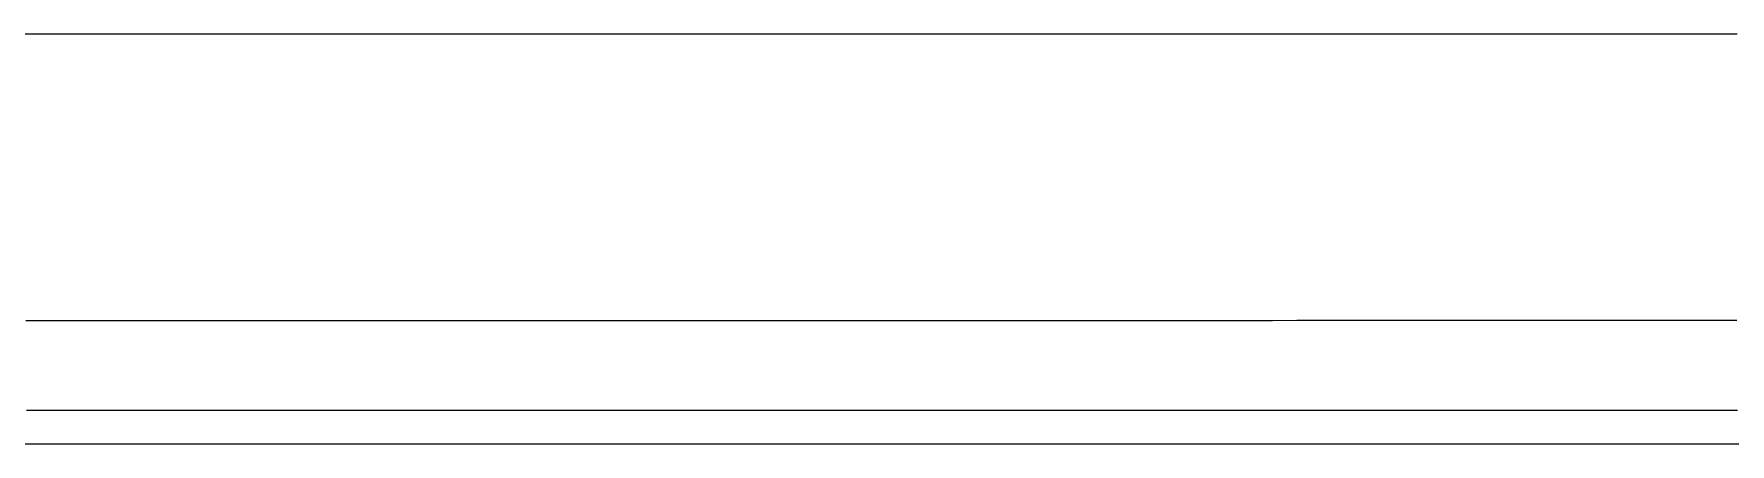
# Model space of a CAD drawing. Extents: x -4 to 218, y -16 to 16.
# Drawn here: x 120.97 to 127.91, y -15.92 to -14.24 of the extents above; entities that cross this region are included whole.
import ezdxf

# ---------------------------------------------------------------- set-up
doc = ezdxf.new("R2010")
doc.units = 0
doc.header["$MEASUREMENT"] = 0
doc.layers.add('Waterlines', color=7, linetype='Continuous')

msp = doc.modelspace()

# ---------------------------------------------------------------- linework, layer by layer
at = {"layer": 'Waterlines', "color": 135}
for points in [[(120.93156, -14.24241), (121.03428, -14.24241), (121.13364, -14.24241), (121.23267, -14.24241), (121.33538, -14.24241), (121.43137, -14.24241), (121.53365, -14.24241), (121.63479, -14.24241), (121.73158, -14.24241), (121.8335, -14.24241), (121.93536, -14.24241), (122.03185, -14.24241), (122.13347, -14.24241), (122.23463, -14.24241), (122.33196, -14.24241), (122.43421, -14.24241), (122.53355, -14.24241), (122.63187, -14.24241), (122.73359, -14.24241), (122.83142, -14.24241), (122.9314, -14.24241), (123.03342, -14.24241), (123.12871, -14.24241), (123.231, -14.24241), (123.33326, -14.24241), (123.4288, -14.24241), (123.53162, -14.24241), (123.63242, -14.24241), (123.72853, -14.24241), (123.83128, -14.24241), (123.93148, -14.24241), (124.02856, -14.24241), (124.13019, -14.24241), (124.23048, -14.24241), (124.32808, -14.24241), (124.43027, -14.24241), (124.52811, -14.24241), (124.62848, -14.24241), (124.72977, -14.24241), (124.8259, -14.24241), (124.92818, -14.24241), (125.02904, -14.24241), (125.12527, -14.24241), (125.22938, -14.24241), (125.33308, -14.24241), (125.43126, -14.24241), (125.53574, -14.24241), (125.63812, -14.24241), (125.73592, -14.24241), (125.8391, -14.24241), (125.93855, -14.24241), (126.03856, -14.24241), (126.14052, -14.24241), (126.2374, -14.24241), (126.33882, -14.24241), (126.4419, -14.24241), (126.53709, -14.24241), (126.63982, -14.24241), (126.74136, -14.24241), (126.8381, -14.24241), (126.94017, -14.24241), (127.04111, -14.24241), (127.13751, -14.24241), (127.24036, -14.24241), (127.34048, -14.24241), (127.43818, -14.24241), (127.54039, -14.24241), (127.63912, -14.24241), (127.73828, -14.24241), (127.84005, -14.24241), (127.93735, -14.24241)], [(127.93652, -15.41527), (127.83652, -15.41528), (127.73648, -15.4153), (127.6365, -15.41531), (127.53653, -15.41532), (127.43647, -15.41533), (127.33648, -15.41534), (127.23648, -15.41535), (127.13648, -15.41536), (127.03645, -15.41537), (126.93652, -15.41538), (126.83647, -15.41539), (126.73647, -15.4154), (126.6365, -15.41541), (126.53649, -15.41541), (126.43646, -15.41542), (126.33648, -15.41543), (126.2365, -15.41544), (126.13647, -15.41545), (126.03648, -15.41546), (125.93643, -15.41547), (125.83649, -15.41547), (125.73647, -15.41548), (125.63647, -15.41549), (125.53647, -15.4155), (125.43644, -15.41551), (125.33646, -15.41551), (125.23647, -15.41552), (125.13643, -15.41553), (125.03645, -15.41553), (124.9364, -15.41554), (124.83642, -15.41555), (124.73645, -15.41555), (124.63646, -15.41556), (124.5364, -15.41557), (124.4364, -15.41557), (124.33646, -15.41558), (124.23637, -15.41558), (124.13642, -15.41559), (124.03641, -15.41559), (123.93638, -15.4156), (123.83635, -15.4156), (123.73642, -15.41561), (123.63641, -15.41561), (123.53647, -15.41562), (123.43641, -15.41562), (123.33637, -15.41562), (123.23637, -15.41563), (123.13639, -15.41563), (123.03638, -15.41564), (122.93633, -15.41564), (122.83637, -15.41564), (122.73637, -15.41565), (122.63634, -15.41565), (122.5364, -15.41565), (122.43633, -15.41566), (122.33643, -15.41566), (122.23637, -15.41566), (122.13635, -15.41566), (122.03639, -15.41566), (121.93637, -15.41567), (121.83636, -15.41567), (121.73642, -15.41567), (121.63634, -15.41567), (121.53632, -15.41567), (121.43629, -15.41567), (121.33634, -15.41567), (121.23634, -15.41568), (121.13635, -15.41568), (121.03635, -15.41568), (120.93633, -15.41568)], [(127.93983, -15.78339), (127.8398, -15.78338), (127.73978, -15.78337), (127.63983, -15.78337), (127.53979, -15.78336), (127.4398, -15.78335), (127.33971, -15.78334), (127.23975, -15.78334), (127.13977, -15.78333), (127.03975, -15.78332), (126.93974, -15.78331), (126.83973, -15.78331), (126.7397, -15.7833), (126.63975, -15.78329), (126.5397, -15.78328), (126.43972, -15.78328), (126.33963, -15.78327), (126.23965, -15.78326), (126.13966, -15.78325), (126.03967, -15.78325), (125.93964, -15.78324), (125.83965, -15.78323), (125.73967, -15.78323), (125.63968, -15.78322), (125.53965, -15.78321), (125.43964, -15.78321), (125.33961, -15.7832), (125.2396, -15.78319), (125.13963, -15.78318), (125.03965, -15.78318), (124.93962, -15.78317), (124.83963, -15.78316), (124.73956, -15.78316), (124.6396, -15.78315), (124.53956, -15.78314), (124.43961, -15.78314), (124.33955, -15.78313), (124.2396, -15.78312), (124.13955, -15.78311), (124.03955, -15.78311), (123.93952, -15.7831), (123.83951, -15.7831), (123.73957, -15.78309), (123.6395, -15.78308), (123.53945, -15.78308), (123.43951, -15.78307), (123.33948, -15.78306), (123.23946, -15.78306), (123.13943, -15.78305), (123.03947, -15.78304), (122.93944, -15.78304), (122.8395, -15.78303), (122.73944, -15.78302), (122.63943, -15.78302), (122.53941, -15.78301), (122.43945, -15.78301), (122.33945, -15.783), (122.23943, -15.78299), (122.13949, -15.78299), (122.0394, -15.78298), (121.93936, -15.78298), (121.8394, -15.78297), (121.7394, -15.78296), (121.63941, -15.78296), (121.53938, -15.78295), (121.43938, -15.78295), (121.33939, -15.78294), (121.23944, -15.78294), (121.1394, -15.78293), (121.03934, -15.78292), (120.93936, -15.78292)], [(127.97084, -15.92031), (127.8708, -15.92031), (127.77075, -15.92031), (127.67078, -15.92031), (127.57075, -15.92031), (127.47074, -15.92031), (127.37075, -15.92031), (127.27072, -15.92031), (127.17067, -15.92031), (127.07069, -15.92031), (126.97064, -15.92031), (126.87067, -15.92031), (126.77065, -15.92031), (126.67065, -15.92031), (126.57056, -15.92031), (126.4706, -15.92031), (126.37061, -15.92031), (126.27057, -15.92031), (126.17052, -15.92031), (126.0706, -15.92031), (125.9705, -15.92031), (125.87051, -15.92031), (125.77046, -15.92031), (125.67046, -15.92031), (125.57045, -15.92031), (125.47044, -15.92031), (125.37041, -15.92031), (125.27038, -15.92031), (125.1704, -15.92031), (125.07034, -15.92031), (124.97035, -15.92031), (124.87034, -15.92031), (124.77031, -15.92031), (124.67033, -15.92031), (124.57034, -15.92031), (124.47031, -15.92031), (124.37024, -15.92031), (124.27028, -15.92031), (124.17022, -15.92031), (124.0702, -15.92031), (123.97021, -15.92031), (123.87019, -15.92031), (123.7702, -15.92031), (123.6701, -15.92031), (123.57015, -15.92031), (123.47009, -15.92031), (123.37009, -15.92031), (123.27007, -15.92031), (123.17011, -15.92031), (123.07005, -15.92031), (122.97003, -15.92031), (122.87004, -15.92031), (122.77003, -15.92031), (122.67004, -15.92031), (122.56997, -15.92031), (122.46998, -15.92031), (122.36999, -15.92031), (122.26993, -15.92031), (122.16994, -15.92031), (122.06992, -15.92031), (121.96991, -15.92031), (121.86987, -15.92031), (121.76982, -15.92031), (121.66988, -15.92031), (121.5698, -15.92031), (121.46983, -15.92031), (121.36979, -15.92031), (121.26974, -15.92031), (121.16972, -15.92031), (121.06978, -15.92031), (120.96973, -15.92031), (120.86972, -15.92031)], [(127.98333, -15.92031), (127.88203, -15.92031), (127.78244, -15.92031), (127.68282, -15.92031), (127.58102, -15.92031), (127.48238, -15.92031), (127.3821, -15.92031), (127.28071, -15.92031), (127.18213, -15.92031), (127.08116, -15.92031), (126.98096, -15.92031), (126.88168, -15.92031), (126.77995, -15.92031), (126.68112, -15.92031), (126.58105, -15.92031), (126.4794, -15.92031), (126.38093, -15.92031), (126.28003, -15.92031), (126.17985, -15.92031), (126.08049, -15.92031), (125.97871, -15.92031), (125.88001, -15.92031), (125.77975, -15.92031), (125.67847, -15.92031), (125.57982, -15.92031), (125.47859, -15.92031), (125.37886, -15.92031), (125.27922, -15.92031), (125.17711, -15.92031), (125.07893, -15.92031), (124.97829, -15.92031), (124.87775, -15.92031), (124.77866, -15.92031), (124.67685, -15.92031), (124.57806, -15.92031), (124.47781, -15.92031), (124.37664, -15.92031), (124.27787, -15.92031), (124.17656, -15.92031), (124.07711, -15.92031), (123.97721, -15.92031), (123.87543, -15.92031), (123.77709, -15.92031), (123.676, -15.92031), (123.57622, -15.92031), (123.47658, -15.92031), (123.37476, -15.92031), (123.27639, -15.92031), (123.17539, -15.92031), (123.07534, -15.92031), (122.97587, -15.92031), (122.8741, -15.92031), (122.77554, -15.92031), (122.67478, -15.92031), (122.57446, -15.92031), (122.47511, -15.92031), (122.37342, -15.92031), (122.27481, -15.92031), (122.17398, -15.92031), (122.07375, -15.92031), (121.97433, -15.92031), (121.87286, -15.92031), (121.77401, -15.92031), (121.67319, -15.92031), (121.57306, -15.92031), (121.47359, -15.92031), (121.37218, -15.92031), (121.27338, -15.92031), (121.17228, -15.92031), (121.07246, -15.92031), (120.97272, -15.92031), (120.87141, -15.92031)], [(127.99458, -15.92031), (127.8945, -15.92031), (127.79455, -15.92031), (127.6945, -15.92031), (127.59446, -15.92031), (127.49445, -15.92031), (127.39439, -15.92031), (127.29436, -15.92031), (127.19436, -15.92031), (127.09435, -15.92031), (126.99431, -15.92031), (126.89426, -15.92031), (126.79428, -15.92031), (126.69427, -15.92031), (126.59422, -15.92031), (126.49419, -15.92031), (126.39419, -15.92031), (126.29414, -15.92031), (126.19411, -15.92031), (126.09406, -15.92031), (125.99406, -15.92031), (125.89399, -15.92031), (125.79406, -15.92031), (125.69398, -15.92031), (125.594, -15.92031), (125.4939, -15.92031), (125.39394, -15.92031), (125.29388, -15.92031), (125.19386, -15.92031), (125.09384, -15.92031), (124.99381, -15.92031), (124.89379, -15.92031), (124.79379, -15.92031), (124.69373, -15.92031), (124.59371, -15.92031), (124.49368, -15.92031), (124.39367, -15.92031), (124.29363, -15.92031), (124.19363, -15.92031), (124.09358, -15.92031), (123.99355, -15.92031), (123.8935, -15.92031), (123.79354, -15.92031), (123.69347, -15.92031), (123.59347, -15.92031), (123.49344, -15.92031), (123.39346, -15.92031), (123.29339, -15.92031), (123.19337, -15.92031), (123.09334, -15.92031), (122.99331, -15.92031), (122.89331, -15.92031), (122.79324, -15.92031), (122.69324, -15.92031), (122.59321, -15.92031), (122.49319, -15.92031), (122.39315, -15.92031), (122.29313, -15.92031), (122.1931, -15.92031), (122.0931, -15.92031), (121.99306, -15.92031), (121.89305, -15.92031), (121.79302, -15.92031), (121.69298, -15.92031), (121.59299, -15.92031), (121.49294, -15.92031), (121.39292, -15.92031), (121.2929, -15.92031), (121.19289, -15.92031), (121.09285, -15.92031), (120.99289, -15.92031), (120.89276, -15.92031)], [(128.00797, -15.92031), (127.90788, -15.92031), (127.8078, -15.92031), (127.70775, -15.92031), (127.60768, -15.92031), (127.50758, -15.92031), (127.40756, -15.92031), (127.30751, -15.92031), (127.20743, -15.92031), (127.10739, -15.92031), (127.00732, -15.92031), (126.90722, -15.92031), (126.80719, -15.92031), (126.7071, -15.92031), (126.60703, -15.92031), (126.50703, -15.92031), (126.4069, -15.92031), (126.30685, -15.92031), (126.20677, -15.92031), (126.1067, -15.92031), (126.00667, -15.92031), (125.90659, -15.92031), (125.80653, -15.92031), (125.70647, -15.92031), (125.60641, -15.92031), (125.50635, -15.92031), (125.40628, -15.92031), (125.30618, -15.92031), (125.20614, -15.92031), (125.10609, -15.92031), (125.00603, -15.92031), (124.90594, -15.92031), (124.80589, -15.92031), (124.70583, -15.92031), (124.60577, -15.92031), (124.50571, -15.92031), (124.40563, -15.92031), (124.30555, -15.92031), (124.20549, -15.92031), (124.10542, -15.92031), (124.00539, -15.92031), (123.90531, -15.92031), (123.80529, -15.92031), (123.70523, -15.92031), (123.60512, -15.92031), (123.50507, -15.92031), (123.40499, -15.92031), (123.30492, -15.92031), (123.2049, -15.92031), (123.10481, -15.92031), (123.00477, -15.92031), (122.90469, -15.92031), (122.8046, -15.92031), (122.70457, -15.92031), (122.60446, -15.92031), (122.50443, -15.92031), (122.40436, -15.92031), (122.30428, -15.92031), (122.20425, -15.92031), (122.10419, -15.92031), (122.00407, -15.92031), (121.90405, -15.92031), (121.80401, -15.92031), (121.70394, -15.92031), (121.60386, -15.92031), (121.50379, -15.92031), (121.40372, -15.92031), (121.30367, -15.92031), (121.2036, -15.92031), (121.10355, -15.92031), (121.00348, -15.92031), (120.90338, -15.92031)], [(128.00494, -15.92031), (127.90492, -15.92031), (127.80494, -15.92031), (127.70492, -15.92031), (127.60494, -15.92031), (127.50493, -15.92031), (127.40491, -15.92031), (127.30494, -15.92031), (127.20493, -15.92031), (127.1049, -15.92031), (127.00487, -15.92031), (126.90492, -15.92031), (126.80487, -15.92031), (126.7049, -15.92031), (126.60486, -15.92031), (126.50482, -15.92031), (126.40485, -15.92031), (126.30483, -15.92031), (126.20485, -15.92031), (126.10483, -15.92031), (126.00483, -15.92031), (125.90479, -15.92031), (125.80485, -15.92031), (125.70483, -15.92031), (125.60481, -15.92031), (125.50481, -15.92031), (125.4048, -15.92031), (125.30479, -15.92031), (125.2048, -15.92031), (125.10477, -15.92031), (125.00482, -15.92031), (124.90479, -15.92031), (124.80477, -15.92031), (124.70476, -15.92031), (124.60476, -15.92031), (124.50478, -15.92031), (124.40472, -15.92031), (124.30475, -15.92031), (124.2047, -15.92031), (124.10474, -15.92031), (124.00472, -15.92031), (123.9047, -15.92031), (123.80476, -15.92031), (123.70471, -15.92031), (123.60469, -15.92031), (123.50471, -15.92031), (123.40472, -15.92031), (123.30472, -15.92031), (123.20466, -15.92031), (123.10465, -15.92031), (123.00468, -15.92031), (122.90463, -15.92031), (122.80468, -15.92031), (122.70466, -15.92031), (122.60468, -15.92031), (122.50464, -15.92031), (122.40462, -15.92031), (122.30463, -15.92031), (122.20457, -15.92031), (122.10467, -15.92031), (122.00461, -15.92031), (121.90463, -15.92031), (121.80459, -15.92031), (121.70462, -15.92031), (121.60459, -15.92031), (121.50458, -15.92031), (121.40461, -15.92031), (121.3046, -15.92031), (121.2046, -15.92031), (121.10461, -15.92031), (121.00458, -15.92031), (120.90456, -15.92031)], [(127.90932, -15.92031), (127.80927, -15.92031), (127.70919, -15.92031), (127.6091, -15.92031), (127.5091, -15.92031), (127.409, -15.92031), (127.30893, -15.92031), (127.20883, -15.92031), (127.10878, -15.92031), (127.00869, -15.92031), (126.90868, -15.92031), (126.80856, -15.92031), (126.70856, -15.92031), (126.60842, -15.92031), (126.50841, -15.92031), (126.40829, -15.92031), (126.30828, -15.92031), (126.20821, -15.92031), (126.10812, -15.92031), (126.00803, -15.92031), (125.908, -15.92031), (125.80794, -15.92031), (125.70788, -15.92031), (125.60778, -15.92031), (125.50777, -15.92031), (125.40771, -15.92031), (125.30759, -15.92031), (125.20753, -15.92031), (125.10749, -15.92031), (125.00739, -15.92031), (124.90739, -15.92031), (124.80727, -15.92031), (124.70724, -15.92031), (124.60715, -15.92031), (124.50711, -15.92031), (124.40703, -15.92031), (124.30693, -15.92031), (124.20691, -15.92031), (124.10681, -15.92031), (124.00673, -15.92031), (123.90671, -15.92031), (123.80665, -15.92031), (123.7066, -15.92031), (123.60651, -15.92031), (123.50644, -15.92031), (123.40636, -15.92031), (123.3063, -15.92031), (123.20622, -15.92031), (123.10617, -15.92031), (123.00612, -15.92031), (122.90602, -15.92031), (122.80602, -15.92031), (122.70592, -15.92031), (122.60584, -15.92031), (122.50577, -15.92031), (122.40572, -15.92031), (122.30565, -15.92031), (122.20558, -15.92031), (122.10551, -15.92031), (122.00548, -15.92031), (121.90539, -15.92031), (121.80534, -15.92031), (121.70527, -15.92031), (121.6052, -15.92031), (121.50517, -15.92031), (121.40508, -15.92031), (121.30502, -15.92031), (121.20497, -15.92031), (121.10493, -15.92031), (121.00486, -15.92031), (120.90475, -15.92031)], [(127.91156, -15.92031), (127.81152, -15.92031), (127.71148, -15.92031), (127.61145, -15.92031), (127.5114, -15.92031), (127.41135, -15.92031), (127.31129, -15.92031), (127.2113, -15.92031), (127.11124, -15.92031), (127.01119, -15.92031), (126.91111, -15.92031), (126.81106, -15.92031), (126.71104, -15.92031), (126.61103, -15.92031), (126.51096, -15.92031), (126.41091, -15.92031), (126.31088, -15.92031), (126.21082, -15.92031), (126.11077, -15.92031), (126.01073, -15.92031), (125.91072, -15.92031), (125.81064, -15.92031), (125.71062, -15.92031), (125.61057, -15.92031), (125.51053, -15.92031), (125.41048, -15.92031), (125.31042, -15.92031), (125.21038, -15.92031), (125.11036, -15.92031), (125.0103, -15.92031), (124.91026, -15.92031), (124.81023, -15.92031), (124.71017, -15.92031), (124.61015, -15.92031), (124.51009, -15.92031), (124.41003, -15.92031), (124.31002, -15.92031), (124.20997, -15.92031), (124.10992, -15.92031), (124.00986, -15.92031), (123.90984, -15.92031), (123.8098, -15.92031), (123.70977, -15.92031), (123.6097, -15.92031), (123.50965, -15.92031), (123.4096, -15.92031), (123.30959, -15.92031), (123.2095, -15.92031), (123.10949, -15.92031), (123.00941, -15.92031), (122.90939, -15.92031), (122.80937, -15.92031), (122.70929, -15.92031), (122.60926, -15.92031), (122.5092, -15.92031), (122.40917, -15.92031), (122.30914, -15.92031), (122.20909, -15.92031), (122.10905, -15.92031), (122.00898, -15.92031), (121.90897, -15.92031), (121.8089, -15.92031), (121.70885, -15.92031), (121.60883, -15.92031), (121.50876, -15.92031), (121.40872, -15.92031), (121.30871, -15.92031), (121.20863, -15.92031), (121.1086, -15.92031), (121.00858, -15.92031), (120.9085, -15.92031)], [(127.91372, -15.92031), (127.81367, -15.92031), (127.71369, -15.92031), (127.61366, -15.92031), (127.51367, -15.92031), (127.41364, -15.92031), (127.3137, -15.92031), (127.21367, -15.92031), (127.11366, -15.92031), (127.01369, -15.92031), (126.91364, -15.92031), (126.81366, -15.92031), (126.71358, -15.92031), (126.61365, -15.92031), (126.51363, -15.92031), (126.41362, -15.92031), (126.3136, -15.92031), (126.21363, -15.92031), (126.1136, -15.92031), (126.01358, -15.92031), (125.9136, -15.92031), (125.81355, -15.92031), (125.71361, -15.92031), (125.61359, -15.92031), (125.51357, -15.92031), (125.41355, -15.92031), (125.31354, -15.92031), (125.21351, -15.92031), (125.11347, -15.92031), (125.01353, -15.92031), (124.91351, -15.92031), (124.81354, -15.92031), (124.7135, -15.92031), (124.61346, -15.92031), (124.51347, -15.92031), (124.41349, -15.92031), (124.31347, -15.92031), (124.21341, -15.92031), (124.11343, -15.92031), (124.01341, -15.92031), (123.91344, -15.92031), (123.81342, -15.92031), (123.71339, -15.92031), (123.6134, -15.92031), (123.51339, -15.92031), (123.41338, -15.92031), (123.31336, -15.92031), (123.21339, -15.92031), (123.11338, -15.92031), (123.01334, -15.92031), (122.91334, -15.92031), (122.81336, -15.92031), (122.71336, -15.92031), (122.61333, -15.92031), (122.51332, -15.92031), (122.41331, -15.92031), (122.31329, -15.92031), (122.21326, -15.92031), (122.11329, -15.92031), (122.01327, -15.92031), (121.91328, -15.92031), (121.8133, -15.92031), (121.71326, -15.92031), (121.61327, -15.92031), (121.51323, -15.92031), (121.41325, -15.92031), (121.31322, -15.92031), (121.21326, -15.92031), (121.11321, -15.92031), (121.01326, -15.92031), (120.91319, -15.92031)], [(127.91375, -15.92031), (127.8138, -15.92031), (127.71377, -15.92031), (127.61376, -15.92031), (127.51382, -15.92031), (127.41383, -15.92031), (127.31381, -15.92031), (127.21375, -15.92031), (127.11379, -15.92031), (127.01372, -15.92031), (126.91374, -15.92031), (126.81371, -15.92031), (126.71375, -15.92031), (126.61372, -15.92031), (126.51369, -15.92031), (126.4137, -15.92031), (126.31369, -15.92031), (126.21369, -15.92031), (126.11376, -15.92031), (126.01375, -15.92031), (125.9137, -15.92031), (125.8137, -15.92031), (125.71371, -15.92031), (125.6137, -15.92031), (125.51364, -15.92031), (125.41365, -15.92031), (125.31368, -15.92031), (125.21368, -15.92031), (125.11367, -15.92031), (125.01365, -15.92031), (124.91365, -15.92031), (124.81364, -15.92031), (124.71362, -15.92031), (124.61363, -15.92031), (124.51363, -15.92031), (124.41364, -15.92031), (124.31362, -15.92031), (124.21358, -15.92031), (124.11361, -15.92031), (124.01362, -15.92031), (123.91361, -15.92031), (123.81361, -15.92031), (123.71364, -15.92031), (123.61362, -15.92031), (123.51359, -15.92031), (123.41357, -15.92031), (123.31361, -15.92031), (123.21362, -15.92031), (123.11358, -15.92031), (123.01361, -15.92031), (122.91357, -15.92031), (122.81358, -15.92031), (122.71359, -15.92031), (122.61357, -15.92031), (122.51357, -15.92031), (122.41356, -15.92031), (122.31356, -15.92031), (122.21355, -15.92031), (122.11356, -15.92031), (122.01357, -15.92031), (121.91354, -15.92031), (121.81354, -15.92031), (121.71354, -15.92031), (121.6135, -15.92031), (121.51351, -15.92031), (121.41355, -15.92031), (121.3135, -15.92031), (121.21355, -15.92031), (121.11353, -15.92031), (121.01352, -15.92031), (120.91351, -15.92031)], [(127.92157, -15.92031), (127.82159, -15.92031), (127.72151, -15.92031), (127.62164, -15.92031), (127.52159, -15.92031), (127.42158, -15.92031), (127.32153, -15.92031), (127.22153, -15.92031), (127.1215, -15.92031), (127.02149, -15.92031), (126.9215, -15.92031), (126.82153, -15.92031), (126.72147, -15.92031), (126.62147, -15.92031), (126.52147, -15.92031), (126.42148, -15.92031), (126.32146, -15.92031), (126.22145, -15.92031), (126.12144, -15.92031), (126.02143, -15.92031), (125.92136, -15.92031), (125.8214, -15.92031), (125.72141, -15.92031), (125.62139, -15.92031), (125.52135, -15.92031), (125.42137, -15.92031), (125.32138, -15.92031), (125.22131, -15.92031), (125.12135, -15.92031), (125.02139, -15.92031), (124.92136, -15.92031), (124.82138, -15.92031), (124.72137, -15.92031), (124.62131, -15.92031), (124.52131, -15.92031), (124.42136, -15.92031), (124.32134, -15.92031), (124.22137, -15.92031), (124.12131, -15.92031), (124.02135, -15.92031), (123.92135, -15.92031), (123.8213, -15.92031), (123.72135, -15.92031), (123.62128, -15.92031), (123.52126, -15.92031), (123.42127, -15.92031), (123.32124, -15.92031), (123.22124, -15.92031), (123.1213, -15.92031), (123.02127, -15.92031), (122.92121, -15.92031), (122.82122, -15.92031), (122.72124, -15.92031), (122.62121, -15.92031), (122.52124, -15.92031), (122.42123, -15.92031), (122.32119, -15.92031), (122.2212, -15.92031), (122.12117, -15.92031), (122.02122, -15.92031), (121.92118, -15.92031), (121.82122, -15.92031), (121.72118, -15.92031), (121.62115, -15.92031), (121.52112, -15.92031), (121.42114, -15.92031), (121.3211, -15.92031), (121.22115, -15.92031), (121.12109, -15.92031), (121.02108, -15.92031), (120.92113, -15.92031)], [(127.92721, -15.92031), (127.82723, -15.92031), (127.72723, -15.92031), (127.62724, -15.92031), (127.52721, -15.92031), (127.42725, -15.92031), (127.32722, -15.92031), (127.22723, -15.92031), (127.12718, -15.92031), (127.02716, -15.92031), (126.92718, -15.92031), (126.82716, -15.92031), (126.72717, -15.92031), (126.62714, -15.92031), (126.52715, -15.92031), (126.42718, -15.92031), (126.32716, -15.92031), (126.22713, -15.92031), (126.12711, -15.92031), (126.02711, -15.92031), (125.92713, -15.92031), (125.82714, -15.92031), (125.7271, -15.92031), (125.62714, -15.92031), (125.52711, -15.92031), (125.42712, -15.92031), (125.32708, -15.92031), (125.22709, -15.92031), (125.1271, -15.92031), (125.02706, -15.92031), (124.92703, -15.92031), (124.82708, -15.92031), (124.72713, -15.92031), (124.62706, -15.92031), (124.52711, -15.92031), (124.42707, -15.92031), (124.32706, -15.92031), (124.22704, -15.92031), (124.12701, -15.92031), (124.02707, -15.92031), (123.9271, -15.92031), (123.82706, -15.92031), (123.72701, -15.92031), (123.62708, -15.92031), (123.52702, -15.92031), (123.427, -15.92031), (123.32698, -15.92031), (123.22704, -15.92031), (123.12699, -15.92031), (123.02699, -15.92031), (122.92696, -15.92031), (122.82696, -15.92031), (122.72698, -15.92031), (122.62698, -15.92031), (122.52699, -15.92031), (122.42698, -15.92031), (122.32697, -15.92031), (122.22692, -15.92031), (122.12696, -15.92031), (122.02694, -15.92031), (121.92696, -15.92031), (121.82689, -15.92031), (121.7269, -15.92031), (121.62698, -15.92031), (121.52692, -15.92031), (121.42691, -15.92031), (121.3269, -15.92031), (121.22692, -15.92031), (121.12688, -15.92031), (121.0269, -15.92031), (120.92693, -15.92031)], [(127.9377, -15.92031), (127.83764, -15.92031), (127.73766, -15.92031), (127.63756, -15.92031), (127.53754, -15.92031), (127.43752, -15.92031), (127.33747, -15.92031), (127.23742, -15.92031), (127.13739, -15.92031), (127.03734, -15.92031), (126.93735, -15.92031), (126.83727, -15.92031), (126.73724, -15.92031), (126.6372, -15.92031), (126.53717, -15.92031), (126.43713, -15.92031), (126.33708, -15.92031), (126.23704, -15.92031), (126.13698, -15.92031), (126.03695, -15.92031), (125.9369, -15.92031), (125.83691, -15.92031), (125.73685, -15.92031), (125.63679, -15.92031), (125.5368, -15.92031), (125.43672, -15.92031), (125.33666, -15.92031), (125.23661, -15.92031), (125.13663, -15.92031), (125.03658, -15.92031), (124.93655, -15.92031), (124.8365, -15.92031), (124.73645, -15.92031), (124.63641, -15.92031), (124.53636, -15.92031), (124.43633, -15.92031), (124.33629, -15.92031), (124.23627, -15.92031), (124.13622, -15.92031), (124.03619, -15.92031), (123.93615, -15.92031), (123.8361, -15.92031), (123.73607, -15.92031), (123.63602, -15.92031), (123.53599, -15.92031), (123.43593, -15.92031), (123.33588, -15.92031), (123.23587, -15.92031), (123.13583, -15.92031), (123.03577, -15.92031), (122.93577, -15.92031), (122.83573, -15.92031), (122.73565, -15.92031), (122.63566, -15.92031), (122.53559, -15.92031), (122.43555, -15.92031), (122.33552, -15.92031), (122.23548, -15.92031), (122.13544, -15.92031), (122.0354, -15.92031), (121.93534, -15.92031), (121.83533, -15.92031), (121.73529, -15.92031), (121.63527, -15.92031), (121.53521, -15.92031), (121.43517, -15.92031), (121.33514, -15.92031), (121.23508, -15.92031), (121.13507, -15.92031), (121.03502, -15.92031), (120.93497, -15.92031)], [(127.94069, -15.92031), (127.84067, -15.92031), (127.74062, -15.92031), (127.6406, -15.92031), (127.5406, -15.92031), (127.44058, -15.92031), (127.34056, -15.92031), (127.24052, -15.92031), (127.14052, -15.92031), (127.0405, -15.92031), (126.94048, -15.92031), (126.84045, -15.92031), (126.74039, -15.92031), (126.64037, -15.92031), (126.54038, -15.92031), (126.44033, -15.92031), (126.34033, -15.92031), (126.24035, -15.92031), (126.1403, -15.92031), (126.04028, -15.92031), (125.94022, -15.92031), (125.84023, -15.92031), (125.7402, -15.92031), (125.64014, -15.92031), (125.54018, -15.92031), (125.44012, -15.92031), (125.34014, -15.92031), (125.24011, -15.92031), (125.14006, -15.92031), (125.04006, -15.92031), (124.94004, -15.92031), (124.84, -15.92031), (124.74001, -15.92031), (124.63995, -15.92031), (124.53994, -15.92031), (124.43994, -15.92031), (124.33992, -15.92031), (124.2399, -15.92031), (124.13985, -15.92031), (124.03983, -15.92031), (123.93983, -15.92031), (123.83978, -15.92031), (123.73979, -15.92031), (123.63976, -15.92031), (123.53973, -15.92031), (123.4397, -15.92031), (123.3397, -15.92031), (123.23965, -15.92031), (123.13968, -15.92031), (123.03963, -15.92031), (122.93959, -15.92031), (122.83957, -15.92031), (122.73956, -15.92031), (122.63952, -15.92031), (122.53955, -15.92031), (122.43948, -15.92031), (122.33951, -15.92031), (122.23949, -15.92031), (122.13946, -15.92031), (122.03942, -15.92031), (121.93939, -15.92031), (121.83939, -15.92031), (121.73937, -15.92031), (121.63933, -15.92031), (121.53932, -15.92031), (121.43928, -15.92031), (121.33927, -15.92031), (121.23926, -15.92031), (121.13922, -15.92031), (121.03921, -15.92031), (120.93917, -15.92031)], [(127.9474, -15.92031), (127.84737, -15.92031), (127.74738, -15.92031), (127.6474, -15.92031), (127.54739, -15.92031), (127.44737, -15.92031), (127.34734, -15.92031), (127.24743, -15.92031), (127.14735, -15.92031), (127.04738, -15.92031), (126.94737, -15.92031), (126.84737, -15.92031), (126.74739, -15.92031), (126.64736, -15.92031), (126.54734, -15.92031), (126.44733, -15.92031), (126.3474, -15.92031), (126.24731, -15.92031), (126.14735, -15.92031), (126.04733, -15.92031), (125.94731, -15.92031), (125.84731, -15.92031), (125.74733, -15.92031), (125.64731, -15.92031), (125.54728, -15.92031), (125.4473, -15.92031), (125.34729, -15.92031), (125.24725, -15.92031), (125.14727, -15.92031), (125.04726, -15.92031), (124.94731, -15.92031), (124.84722, -15.92031), (124.74728, -15.92031), (124.64723, -15.92031), (124.54726, -15.92031), (124.44725, -15.92031), (124.34726, -15.92031), (124.24724, -15.92031), (124.14719, -15.92031), (124.04721, -15.92031), (123.94722, -15.92031), (123.8472, -15.92031), (123.74722, -15.92031), (123.6472, -15.92031), (123.54717, -15.92031), (123.4472, -15.92031), (123.34717, -15.92031), (123.24715, -15.92031), (123.14714, -15.92031), (123.04716, -15.92031), (122.94717, -15.92031), (122.84714, -15.92031), (122.74713, -15.92031), (122.64712, -15.92031), (122.54713, -15.92031), (122.44711, -15.92031), (122.34712, -15.92031), (122.24706, -15.92031), (122.14709, -15.92031), (122.0471, -15.92031), (121.94711, -15.92031), (121.84705, -15.92031), (121.7471, -15.92031), (121.64707, -15.92031), (121.54704, -15.92031), (121.44706, -15.92031), (121.34703, -15.92031), (121.24705, -15.92031), (121.14707, -15.92031), (121.04702, -15.92031), (120.94702, -15.92031)], [(127.9634, -15.92031), (127.86335, -15.92031), (127.76324, -15.92031), (127.66313, -15.92031), (127.56306, -15.92031), (127.46297, -15.92031), (127.3629, -15.92031), (127.26282, -15.92031), (127.1627, -15.92031), (127.06262, -15.92031), (126.96252, -15.92031), (126.86243, -15.92031), (126.76235, -15.92031), (126.66227, -15.92031), (126.56219, -15.92031), (126.46214, -15.92031), (126.36197, -15.92031), (126.26192, -15.92031), (126.16184, -15.92031), (126.06174, -15.92031), (125.96167, -15.92031), (125.86156, -15.92031), (125.7615, -15.92031), (125.66138, -15.92031), (125.56129, -15.92031), (125.46123, -15.92031), (125.36111, -15.92031), (125.26105, -15.92031), (125.16096, -15.92031), (125.0609, -15.92031), (124.96078, -15.92031), (124.8607, -15.92031), (124.76058, -15.92031), (124.66053, -15.92031), (124.5604, -15.92031), (124.46037, -15.92031), (124.36028, -15.92031), (124.26015, -15.92031), (124.1601, -15.92031), (124.05997, -15.92031), (123.9599, -15.92031), (123.85983, -15.92031), (123.75974, -15.92031), (123.65965, -15.92031), (123.55956, -15.92031), (123.45945, -15.92031), (123.35942, -15.92031), (123.25929, -15.92031), (123.15922, -15.92031), (123.05913, -15.92031), (122.95906, -15.92031), (122.85898, -15.92031), (122.75883, -15.92031), (122.65878, -15.92031), (122.55869, -15.92031), (122.45861, -15.92031), (122.35851, -15.92031), (122.25848, -15.92031), (122.15835, -15.92031), (122.05825, -15.92031), (121.95817, -15.92031), (121.85806, -15.92031), (121.75797, -15.92031), (121.65788, -15.92031), (121.5578, -15.92031), (121.45776, -15.92031), (121.35764, -15.92031), (121.25756, -15.92031), (121.1575, -15.92031), (121.05737, -15.92031), (120.95728, -15.92031)], [(127.95912, -15.92031), (127.85908, -15.92031), (127.75908, -15.92031), (127.65906, -15.92031), (127.55904, -15.92031), (127.45898, -15.92031), (127.35902, -15.92031), (127.25896, -15.92031), (127.15898, -15.92031), (127.05895, -15.92031), (126.95896, -15.92031), (126.85898, -15.92031), (126.75897, -15.92031), (126.65897, -15.92031), (126.5589, -15.92031), (126.45897, -15.92031), (126.35891, -15.92031), (126.25895, -15.92031), (126.15892, -15.92031), (126.05896, -15.92031), (125.95889, -15.92031), (125.8589, -15.92031), (125.75887, -15.92031), (125.65887, -15.92031), (125.55882, -15.92031), (125.45885, -15.92031), (125.35879, -15.92031), (125.25888, -15.92031), (125.15879, -15.92031), (125.05878, -15.92031), (124.95873, -15.92031), (124.85882, -15.92031), (124.75877, -15.92031), (124.65879, -15.92031), (124.55876, -15.92031), (124.45878, -15.92031), (124.35875, -15.92031), (124.25876, -15.92031), (124.15875, -15.92031), (124.05873, -15.92031), (123.95871, -15.92031), (123.85876, -15.92031), (123.75869, -15.92031), (123.65874, -15.92031), (123.55869, -15.92031), (123.45869, -15.92031), (123.35863, -15.92031), (123.25866, -15.92031), (123.15858, -15.92031), (123.05865, -15.92031), (122.95865, -15.92031), (122.85864, -15.92031), (122.75857, -15.92031), (122.65864, -15.92031), (122.55859, -15.92031), (122.45859, -15.92031), (122.35859, -15.92031), (122.25859, -15.92031), (122.15852, -15.92031), (122.05862, -15.92031), (121.9585, -15.92031), (121.85857, -15.92031), (121.75851, -15.92031), (121.65855, -15.92031), (121.5585, -15.92031), (121.45853, -15.92031), (121.35847, -15.92031), (121.25849, -15.92031), (121.15847, -15.92031), (121.05851, -15.92031), (120.95848, -15.92031)], [(127.96255, -15.92031), (127.86258, -15.92031), (127.76259, -15.92031), (127.66256, -15.92031), (127.56252, -15.92031), (127.46259, -15.92031), (127.36258, -15.92031), (127.26254, -15.92031), (127.16257, -15.92031), (127.06254, -15.92031), (126.96258, -15.92031), (126.86254, -15.92031), (126.76252, -15.92031), (126.66252, -15.92031), (126.56252, -15.92031), (126.4625, -15.92031), (126.36252, -15.92031), (126.2625, -15.92031), (126.16248, -15.92031), (126.06245, -15.92031), (125.96245, -15.92031), (125.8625, -15.92031), (125.76254, -15.92031), (125.66249, -15.92031), (125.56248, -15.92031), (125.46252, -15.92031), (125.36246, -15.92031), (125.26247, -15.92031), (125.16247, -15.92031), (125.06242, -15.92031), (124.96246, -15.92031), (124.86244, -15.92031), (124.76247, -15.92031), (124.66245, -15.92031), (124.56242, -15.92031), (124.4624, -15.92031), (124.3624, -15.92031), (124.26236, -15.92031), (124.16235, -15.92031), (124.06237, -15.92031), (123.96244, -15.92031), (123.86243, -15.92031), (123.76242, -15.92031), (123.66246, -15.92031), (123.56244, -15.92031), (123.46243, -15.92031), (123.36246, -15.92031), (123.26239, -15.92031), (123.16245, -15.92031), (123.06243, -15.92031), (122.96242, -15.92031), (122.86241, -15.92031), (122.76238, -15.92031), (122.66241, -15.92031), (122.56243, -15.92031), (122.46237, -15.92031), (122.36239, -15.92031), (122.26238, -15.92031), (122.16235, -15.92031), (122.06243, -15.92031), (121.96236, -15.92031), (121.86237, -15.92031), (121.76239, -15.92031), (121.66235, -15.92031), (121.56237, -15.92031), (121.46237, -15.92031), (121.36235, -15.92031), (121.26238, -15.92031), (121.16235, -15.92031), (121.06236, -15.92031), (120.96233, -15.92031)], [(127.96279, -15.92031), (127.8628, -15.92031), (127.76278, -15.92031), (127.66277, -15.92031), (127.56274, -15.92031), (127.4628, -15.92031), (127.36277, -15.92031), (127.26277, -15.92031), (127.16278, -15.92031), (127.06274, -15.92031), (126.96274, -15.92031), (126.86274, -15.92031), (126.76272, -15.92031), (126.66273, -15.92031), (126.56268, -15.92031), (126.46271, -15.92031), (126.36264, -15.92031), (126.26269, -15.92031), (126.16264, -15.92031), (126.06272, -15.92031), (125.96265, -15.92031), (125.86267, -15.92031), (125.76263, -15.92031), (125.66268, -15.92031), (125.56266, -15.92031), (125.46267, -15.92031), (125.36266, -15.92031), (125.26263, -15.92031), (125.16259, -15.92031), (125.06258, -15.92031), (124.96266, -15.92031), (124.86262, -15.92031), (124.76259, -15.92031), (124.66259, -15.92031), (124.56261, -15.92031), (124.46257, -15.92031), (124.36259, -15.92031), (124.26257, -15.92031), (124.16257, -15.92031), (124.0626, -15.92031), (123.96256, -15.92031), (123.86261, -15.92031), (123.76257, -15.92031), (123.66254, -15.92031), (123.56256, -15.92031), (123.46255, -15.92031), (123.36257, -15.92031), (123.26253, -15.92031), (123.16252, -15.92031), (123.06253, -15.92031), (122.96252, -15.92031), (122.86254, -15.92031), (122.76256, -15.92031), (122.66254, -15.92031), (122.56245, -15.92031), (122.46251, -15.92031), (122.3625, -15.92031), (122.26251, -15.92031), (122.1625, -15.92031), (122.06247, -15.92031), (121.9625, -15.92031), (121.86247, -15.92031), (121.76246, -15.92031), (121.66241, -15.92031), (121.56242, -15.92031), (121.4625, -15.92031), (121.36242, -15.92031), (121.26244, -15.92031), (121.16243, -15.92031), (121.06244, -15.92031), (120.96243, -15.92031)], [(127.9683, -15.92031), (127.86825, -15.92031), (127.76818, -15.92031), (127.66811, -15.92031), (127.56801, -15.92031), (127.46795, -15.92031), (127.36788, -15.92031), (127.26781, -15.92031), (127.16777, -15.92031), (127.06768, -15.92031), (126.9676, -15.92031), (126.86754, -15.92031), (126.76746, -15.92031), (126.6674, -15.92031), (126.56736, -15.92031), (126.4673, -15.92031), (126.3672, -15.92031), (126.26713, -15.92031), (126.16703, -15.92031), (126.06701, -15.92031), (125.96693, -15.92031), (125.86683, -15.92031), (125.76678, -15.92031), (125.66671, -15.92031), (125.56663, -15.92031), (125.4666, -15.92031), (125.36648, -15.92031), (125.26643, -15.92031), (125.16633, -15.92031), (125.06626, -15.92031), (124.96622, -15.92031), (124.86612, -15.92031), (124.76605, -15.92031), (124.66594, -15.92031), (124.56591, -15.92031), (124.46584, -15.92031), (124.36576, -15.92031), (124.26569, -15.92031), (124.16557, -15.92031), (124.06551, -15.92031), (123.96547, -15.92031), (123.86539, -15.92031), (123.76533, -15.92031), (123.66527, -15.92031), (123.56516, -15.92031), (123.4651, -15.92031), (123.36501, -15.92031), (123.26496, -15.92031), (123.16486, -15.92031), (123.06481, -15.92031), (122.96474, -15.92031), (122.86469, -15.92031), (122.76462, -15.92031), (122.66455, -15.92031), (122.56448, -15.92031), (122.46443, -15.92031), (122.36437, -15.92031), (122.26425, -15.92031), (122.16422, -15.92031), (122.06416, -15.92031), (121.96407, -15.92031), (121.86398, -15.92031), (121.76394, -15.92031), (121.66384, -15.92031), (121.56375, -15.92031), (121.46371, -15.92031), (121.36362, -15.92031), (121.26353, -15.92031), (121.16346, -15.92031), (121.06339, -15.92031), (120.96333, -15.92031)]]:
    msp.add_lwpolyline(points, dxfattribs=at)

doc.saveas('drawing.dxf')
